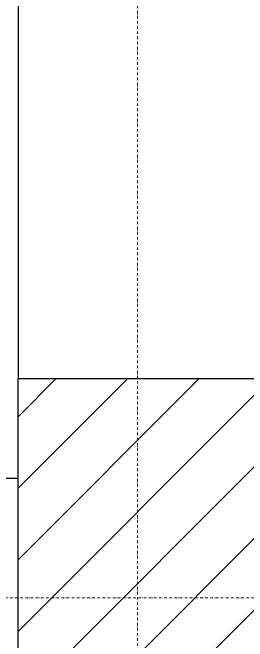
# Model space of a CAD drawing. Header units: millimetres. Extents: x -455371 to 117772, y -78417 to 116564.
# Drawn here: x -30271 to -29977, y 55518 to 56306 of the extents above; entities that cross this region are included whole.
import ezdxf

# ---------------------------------------------------------------- set-up
doc = ezdxf.new("R2010")
doc.units = ezdxf.units.MM
doc.linetypes.add('TRATTOPUNTO', pattern=[25.4, 12.7, -6.35, 0, -6.35])
doc.layers.add('Cls', color=7, linetype='Continuous', lineweight=25)
doc.layers.add('fili fissi tratteggiati', color=210, linetype='TRATTOPUNTO', lineweight=18)
doc.layers.add('RETINI', color=253, linetype='Continuous')

msp = doc.modelspace()

# ---------------------------------------------------------------- hatches: boundary and pattern name
at = {"layer": 'RETINI'}
h = msp.add_hatch(dxfattribs=at)
h.set_pattern_fill('ANSI31', color=256, scale=20)
h.set_pattern_definition([(45, (73267.63, 5500), (-44.90128, 44.90128), [])])
h.paths.add_polyline_path([(-29964.5, 55572.48), (-30114.5, 55572.48), (-30114.5, 55297.48), (-29964.5, 55297.48)])
h.paths.add_polyline_path([(-30114.5, 55572.48), (-30114.5, 55847.48), (-30264.5, 55847.48), (-30264.5, 55297.48), (-30114.5, 55297.48)])
h.paths.add_polyline_path([(-29964.5, 55847.48), (-30114.5, 55847.48), (-30114.5, 55572.48), (-29964.5, 55572.48)])

# ---------------------------------------------------------------- linework, layer by layer
at = {"layer": 'Cls'}
for points in [[(-30264.5, 59422.48), (-30264.5, 55847.48)], [(-30264.5, 55297.48), (-30264.5, 55847.48), (-29964.5, 55847.48), (-29964.5, 55297.48), (-30264.5, 55297.48)], [(-33964.5, 55722.48), (-30264.5, 55722.48)]]:
    msp.add_lwpolyline(points, dxfattribs=at)
at = {"layer": 'fili fissi tratteggiati', "ltscale": 0.25}
msp.add_line((-38214.5, 55572.48), (-18339.5, 55572.48), dxfattribs=at)
msp.add_lwpolyline([(-30114.5, 52822.48), (-30114.5, 61222.48)], dxfattribs=at)

doc.saveas('drawing.dxf')
